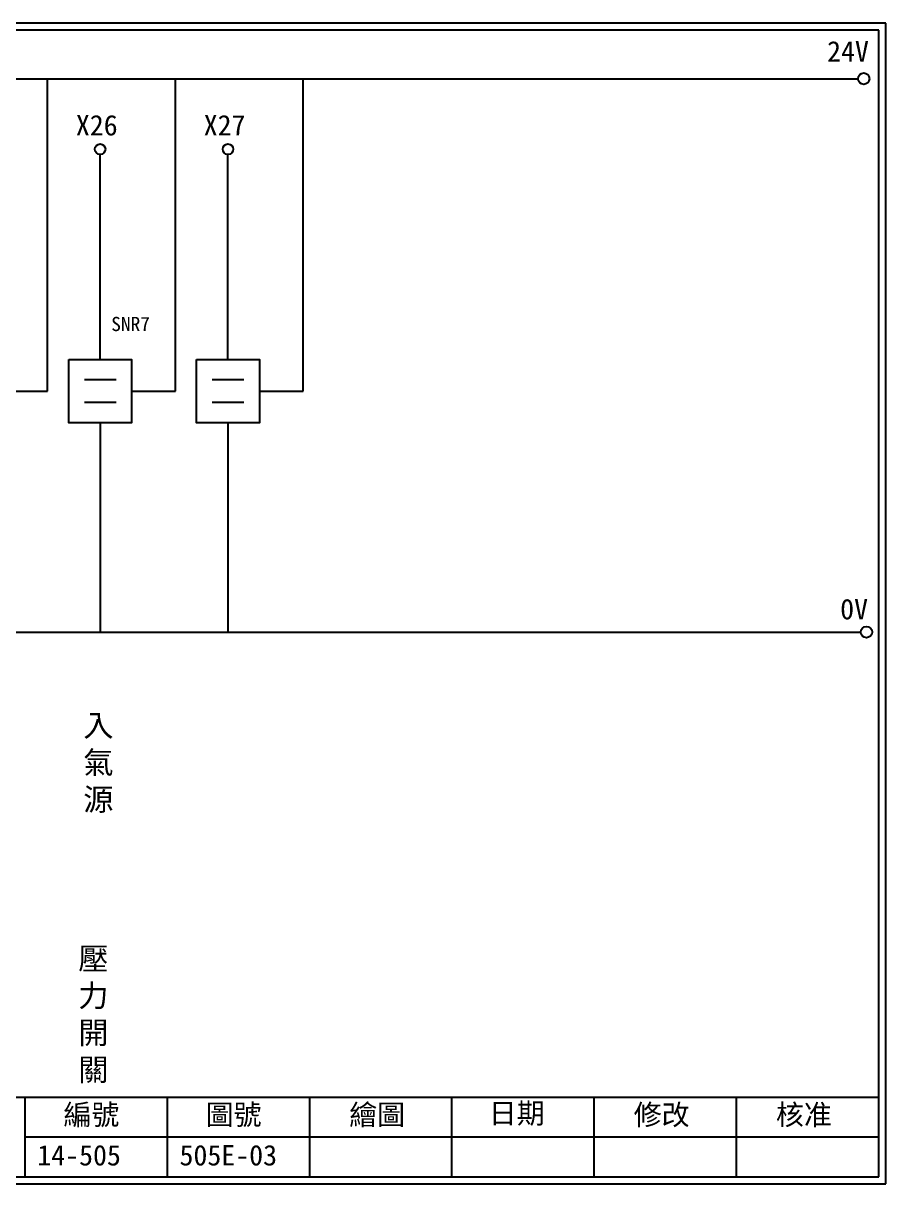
# Model space of a CAD drawing. Extents: x 325 to 612, y 3 to 207.
# Drawn here: x 460.7 to 612.3, y 3 to 207 of the extents above; entities that cross this region are included whole.
import ezdxf

# ---------------------------------------------------------------- set-up
doc = ezdxf.new("R2010")
doc.units = 0
doc.layers.get('0').update_dxf_attribs({"linetype": 'CONTINUOUS'})
doc.layers.add('圖框層', color=7, linetype='CONTINUOUS')
doc.layers.add('標尺寸層', color=3, linetype='CONTINUOUS')
doc.styles.add('CNS', font='romanc.shx', dxfattribs={"bigfont": 'chineset.shx'})
doc.styles.add('STSL', font='KAIU.TTF')

msp = doc.modelspace()

# ---------------------------------------------------------------- linework, layer by layer
for p, q in [((464.99, 142.31), (464.99, 197.22)), ((487.46, 142.31), (487.46, 197.22)), ((509.93, 142.31), (509.93, 197.22)), ((474.23, 147.89), (474.23, 183.91)), ((496.7, 147.89), (496.7, 183.91)), ((457.28, 142.31), (464.99, 142.31)), ((479.75, 142.31), (487.46, 142.31)), ((502.21, 142.31), (509.93, 142.31)), ((474.23, 136.73), (474.23, 99.96)), ((496.7, 136.73), (496.7, 99.96))]:
    msp.add_line(p, q)
for points in [[(468.72, 147.89), (479.75, 147.89), (479.75, 136.73), (468.72, 136.73)], [(491.19, 147.89), (502.21, 147.89), (502.21, 136.73), (491.19, 136.73)]]:
    msp.add_lwpolyline(points, close=True)
for centre in [(608.44, 197.22), (608.92, 99.96)]:
    msp.add_circle(centre, 1)
at = {"layer": '圖框層', "color": 0}
for p, q in [((612.32, 206.97), (325.32, 206.97)), ((612.32, 3), (612.32, 206.97)), ((611.07, 205.72), (326.57, 205.72)), ((611.07, 4.25), (611.07, 205.72)), ((326.57, 18.25), (611.07, 18.25)), ((461.07, 4.25), (461.07, 18.25)), ((486.07, 4.25), (486.07, 18.25)), ((511.07, 4.25), (511.07, 18.25)), ((536.07, 4.25), (536.07, 18.25)), ((561.07, 4.25), (561.07, 18.25)), ((586.07, 4.25), (586.07, 18.25)), ((461.07, 11.25), (611.07, 11.25)), ((326.57, 4.25), (611.07, 4.25)), ((325.32, 3), (612.32, 3))]:
    msp.add_line(p, q, dxfattribs=at)
at = {"layer": '標尺寸層', "color": 7}
for p, q in [((329.84, 197.22), (607.44, 197.22)), ((471.47, 144.34), (477.04, 144.34)), ((493.94, 144.34), (499.51, 144.34)), ((471.47, 140.37), (477.04, 140.37)), ((493.94, 140.37), (499.51, 140.37)), ((330.05, 99.96), (607.92, 99.96))]:
    msp.add_line(p, q, dxfattribs=at)
for centre in [(474.23, 184.83), (496.7, 184.83)]:
    msp.add_circle(centre, 0.92, dxfattribs=at)

# ---------------------------------------------------------------- texts
at = {"layer": '圖框層', "color": 0, "style": 'STSL'}
for s, height, p in [('24V', 3.6, (602, 200.22)), ('X26', 3.6, (469.96, 187.24)), ('X27', 3.6, (492.43, 187.24)), ('SNR7', 2.5, (476.18, 152.86)), ('0V', 3.6, (604.3, 102.2)), ('編號', 3.6, (467.78, 13.34)), ('圖號', 3.6, (492.78, 13.34)), ('繪圖', 3.6, (518.01, 13.34)), ('日期', 3.6, (542.54, 13.59)), ('修改', 3.6, (568.01, 13.34)), ('核准', 3.6, (593.01, 13.34)), ('14-505', 3.6, (463.18, 6.22)), ('505E-03', 3.6, (488.18, 6.22))]:
    msp.add_text(s, height=height, dxfattribs=at).set_placement(p)
at = {"layer": '標尺寸層', "color": 7, "char_height": 3.9, "width": 4.9608, "attachment_point": 5, "style": 'CNS'}
for s, insert in [('{\\fDFKai-SB|b0|i0|c136|p65;入氣源}', (473.92, 76.85)), ('{\\fDFKai-SB|b0|i0|c136|p65;壓力開關}', (473.04, 32.6))]:
    msp.add_mtext(s, dxfattribs=dict(at, insert=insert))

doc.saveas('drawing.dxf')
